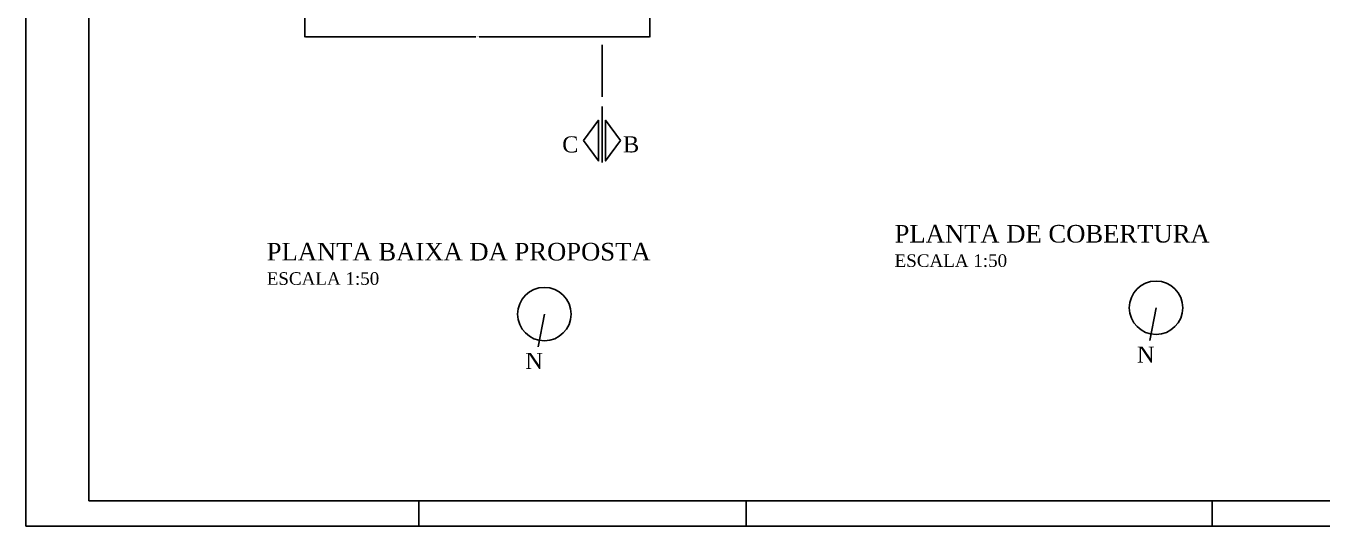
# Model space of a CAD drawing. Extents: x -1236 to 1911, y -280 to 323.
# Drawn here: x -1236 to -722, y -271 to -72 of the extents above; entities that cross this region are included whole.
import ezdxf

# ---------------------------------------------------------------- set-up
doc = ezdxf.new("R2010")
doc.units = 0
doc.header["$MEASUREMENT"] = 0
doc.layers.get('0').update_dxf_attribs({"linetype": 'CONTINUOUS'})
doc.layers.get('DEFPOINTS').update_dxf_attribs({"linetype": 'CONTINUOUS'})
for name, color, linetype in [('CONTINENTE', 1, 'CONTINUOUS'), ('COTAS', 1, 'CONTINUOUS'), ('MARGEXT', 2, 'CONTINUOUS'), ('MARGINT', 6, 'CONTINUOUS'), ('TEXTOS', 3, 'CONTINUOUS')]:
    doc.layers.add(name, color=color, linetype=linetype)
doc.dimstyles.get("Standard").update_dxf_attribs({"dimtxt": 0.18, "dimasz": 0.18, "dimexe": 0.18, "dimexo": 0.0625, "dimgap": 0.09, "dimtad": 0, "dimtih": 1, "dimtoh": 1, "dimdec": 4, "dimzin": 0, "dimdsep": 46, "dimtxsty": 'STANDARD', "dimcen": 0.09, "dimadec": 0, "dimazin": 0, "dimtfac": 1, "dimtdec": 4, "dimtofl": 0, "dimtmove": 0, "dimatfit": 3, "dimfxl": 1, "dimtolj": 1, "dimtzin": 0, "dimarcsym": 0})

# ---------------------------------------------------------------- blocks, each defined once
blk = doc.blocks.new('*D211')
at = {"color": 0, "linetype": 'ByBlock'}
for p, q in [((-988.69, -55.81), (-988.69, -76.78)), ((-1125.69, -56.81), (-1125.69, -76.78)), ((-1125.51, -76.6), (-1057.82, -76.6)), ((-988.87, -76.6), (-1056.56, -76.6))]:
    blk.add_line(p, q, dxfattribs=at)
for points in [[(-1125.51, -76.57), (-1125.51, -76.63), (-1125.69, -76.6)], [(-988.87, -76.57), (-988.87, -76.63), (-988.69, -76.6)]]:
    blk.add_solid(points, dxfattribs=at)
at = {"layer": 'DEFPOINTS', "color": 0, "linetype": 'ByBlock'}
for p in [(-988.69, -55.75), (-1125.69, -56.75), (-1125.69, -76.6)]:
    blk.add_point(p, dxfattribs=at)
at = {"color": 0, "linetype": 'ByBlock', "insert": (-1057.19, -76.6), "char_height": 0.18, "attachment_point": 5}
blk.add_mtext('\\A1;137.0000', dxfattribs=at)

msp = doc.modelspace()

# ---------------------------------------------------------------- linework, layer by layer
at = {"layer": 'CONTINENTE', "color": 7}
for p, q in [((-787.737385, -184.269315), (-790.225404, -197.220635)), ((-1030.626589, -186.779836), (-1033.114607, -199.731156))]:
    msp.add_line(p, q, dxfattribs=at)
at = {"layer": 'CONTINENTE'}
for centre in [(-787.737385, -184.269315), (-1030.626589, -186.779836)]:
    msp.add_circle(centre, 10.615362, dxfattribs=at)
at = {"layer": 'MARGEXT'}
for p, q in [((-1236.5, -271), (-1236.5, 323)), ((-1080.5, -271), (-1080.5, -261)), ((-950.5, -271), (-950.5, -261)), ((-765.5, -271), (-765.5, -261)), ((-1236.5, -271), (-395.5, -271))]:
    msp.add_line(p, q, dxfattribs=at)
at = {"layer": 'MARGINT'}
for q in [(-1211.5, 313), (-405.5, -261)]:
    msp.add_line((-1211.5, -261), q, dxfattribs=at)
at = {"layer": 'TEXTOS'}
for p, q in [((-1007.732915, -100.516506), (-1007.732915, -79.788932)), ((-1007.732915, -126.500797), (-1007.732915, -104.323608))]:
    msp.add_line(p, q, dxfattribs=at)
for points in [[(-1015.109353, -117.859982), (-1009.129513, -125.910963), (-1009.129513, -109.809002)], [(-1000.356477, -117.859982), (-1006.336317, -125.910963), (-1006.336317, -109.809002)]]:
    msp.add_lwpolyline(points, close=True, dxfattribs=at)

# ---------------------------------------------------------------- texts
at = {"layer": 'CONTINENTE', "char_height": 6.4, "width": 8.87832462, "attachment_point": 1}
for insert in [(-795.311556, -199.692202), (-1038.20076, -202.202724)]:
    msp.add_mtext('\\fTimes New Roman|b0|i0|c0|p18;N', dxfattribs=dict(at, insert=insert))
at = {"layer": 'TEXTOS', "attachment_point": 1}
for s, insert, char_height, width in [('\\fTimes New Roman|b0|i0|c0|p18;C', (-1023.553208, -116.170478), 6.4, 5.9257), ('\\fTimes New Roman|b0|i0|c0|p18;B', (-999.411543, -116.170478), 6.4, 5.9257), ('\\fTimes New Roman|b0|i0|c0|p18;PLANTA DE COBERTURA\\P\\H5;ESCALA 1:50', (-891.561216, -151.371732), 7, 148.49054296), ('\\fTimes New Roman|b0|i0|c0|p18;PLANTA BAIXA DA PROPOSTA\\P\\H5;ESCALA 1:50', (-1140.880749, -158.487664), 7, 148.49054296)]:
    msp.add_mtext(s, dxfattribs=dict(at, insert=insert, char_height=char_height, width=width))

# ---------------------------------------------------------------- dimensions: what is measured, and where the dimension line sits
at = {"layer": 'COTAS', "color": 1}
dim = msp.add_linear_dim(base=(-1125.694128, -76.603868), p1=(-988.694128, -55.745323), p2=(-1125.694128, -56.745323), dimstyle='STANDARD', override={"dimscale": 1}, dxfattribs=at)
dim.commit()
dim.dimension.update_dxf_attribs({"geometry": '*D211', "text_midpoint": (-1057.194128, -76.603868)})

doc.saveas('drawing.dxf')
